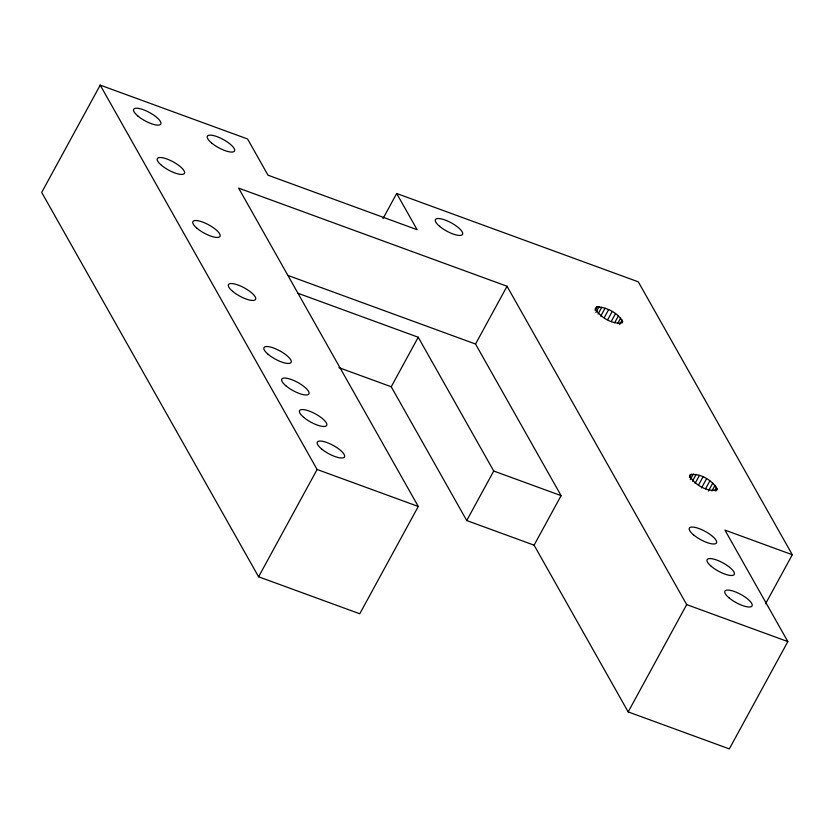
<?xml version="1.0" encoding="UTF-8"?>
<svg xmlns="http://www.w3.org/2000/svg" width="834" height="834" viewBox="0 0 834 834"><rect width="100%" height="100%" fill="white"/><g stroke="black" fill="none" stroke-linecap="round" stroke-linejoin="round"><path stroke-width="1.25" d="M717.084 488.849L716.719 490.048C706.711 491.935 694.586 484.637 689.635 475.953L689.999 474.754C700.007 472.868 712.121 480.155 717.084 488.849L715.843 491.132M382.983 218.612L396.682 193.498L417.104 229.694L267.995 175.182L247.573 138.986L100.205 85.11L41.7 192.414L258.603 576.794L359.767 613.772L418.272 506.467L238.618 188.119L507.041 286.25L686.684 604.608L787.838 641.586L729.333 748.89L628.179 711.913L534.094 545.175L466.727 520.541L391.229 386.767L338.979 367.658M258.603 576.794L317.108 469.49L100.205 85.11M391.229 386.767L418.23 337.238L297.926 293.255M534.094 545.175L561.094 495.646L475.536 344.035L507.041 286.25M466.727 520.541L493.728 471.022L418.23 337.238M595.038 310.269L596.904 306.849C606.787 307.277 617.952 312.771 622.717 321.622L622.352 322.821C612.344 324.707 600.23 317.42 595.268 308.726L596.904 306.849M595.893 312.448L599.01 306.735M598.051 314.053L601.794 307.204M600.709 316.201L605.057 308.205M604.243 317.681L608.601 309.685M607.809 319.537L612.166 311.541M611.155 321.643L615.513 313.647M614.689 322.706L618.421 315.857M617.577 323.728L620.684 318.015M619.662 324.551L622.154 319.985M689.405 477.496L691.271 474.066M690.26 479.665L693.377 473.962M692.418 481.27L696.15 474.421M695.066 483.428L699.424 475.432M698.611 484.908L702.968 476.912M701.55 487.9L706.534 478.768M705.522 488.87L709.88 480.874M708.431 491.07L712.789 483.084M711.934 490.955L715.051 485.242M714.644 490.632L716.51 487.212M628.179 711.913L686.684 604.608M765.539 603.826L792.3 554.735L638.302 281.84L396.682 193.498M287.647 275.335L475.536 344.035M792.3 554.735L724.934 530.101L787.838 641.586M493.728 471.022L561.094 495.646M317.108 469.49L418.272 506.467M439.57 226.306A15.429 4.712 28.6 0 0 462.359 234.635A15.429 4.712 28.6 0 0 445.064 220.02A15.429 4.712 28.6 0 0 439.57 226.306M729.052 597.853A15.429 4.712 28.6 0 0 751.851 606.193A15.429 4.712 28.6 0 0 734.556 591.567A15.429 4.712 28.6 0 0 729.052 597.853M711.277 566.349A15.429 4.712 28.6 0 0 734.066 574.678A15.429 4.712 28.6 0 0 716.771 560.062A15.429 4.712 28.6 0 0 711.277 566.349M693.502 534.844A15.429 4.712 28.6 0 0 716.291 543.174A15.429 4.712 28.6 0 0 698.996 528.558A15.429 4.712 28.6 0 0 693.502 534.844M137.829 115.989A15.429 4.712 28.6 0 0 160.618 124.318A15.429 4.712 28.6 0 0 143.323 109.702A15.429 4.712 28.6 0 0 137.829 115.989M268.141 354.325A15.429 4.712 28.6 0 0 290.93 362.654A15.429 4.712 28.6 0 0 273.646 348.039A15.429 4.712 28.6 0 0 268.141 354.325M285.926 385.829A15.429 4.712 28.6 0 0 308.716 394.169A15.429 4.712 28.6 0 0 291.42 379.543A15.429 4.712 28.6 0 0 285.926 385.829M303.701 417.334A15.429 4.712 28.6 0 0 326.49 425.674A15.429 4.712 28.6 0 0 309.195 411.047A15.429 4.712 28.6 0 0 303.701 417.334M321.476 448.848A15.429 4.712 28.6 0 0 344.265 457.178A15.429 4.712 28.6 0 0 326.98 442.562A15.429 4.712 28.6 0 0 321.476 448.848M232.592 291.316A15.429 4.712 28.6 0 0 255.381 299.646A15.429 4.712 28.6 0 0 238.086 285.03A15.429 4.712 28.6 0 0 232.592 291.316M197.032 228.308A15.429 4.712 28.6 0 0 219.822 236.637A15.429 4.712 28.6 0 0 202.526 222.021A15.429 4.712 28.6 0 0 197.032 228.308M161.473 165.299A15.429 4.712 28.6 0 0 184.262 173.628A15.429 4.712 28.6 0 0 166.967 159.013A15.429 4.712 28.6 0 0 161.473 165.299M211.513 142.927A15.429 4.712 28.6 0 0 234.302 151.256A15.429 4.712 28.6 0 0 217.007 136.64A15.429 4.712 28.6 0 0 211.513 142.927"/></g></svg>
